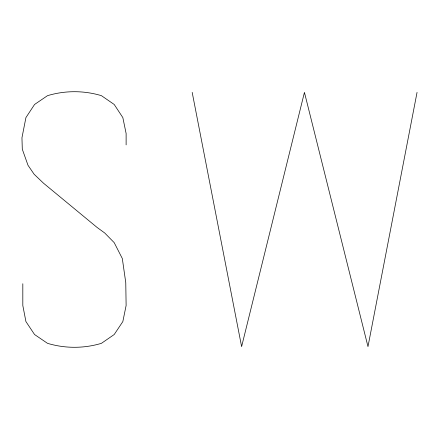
<?xml version="1.0" encoding="UTF-8"?>
<svg xmlns="http://www.w3.org/2000/svg" width="439" height="439" viewBox="0 0 439 439"><rect width="100%" height="100%" fill="white"/><g stroke="black" fill="none" stroke-linecap="round" stroke-linejoin="round"><path stroke-width="0.66" d="M417.05 92.382L367.981 346.618L304.441 92.382L241.609 346.618L192.189 92.382M126.119 144.886L126.119 133.489L122.838 117.597L114.2 104.471L101.414 95.664A93.754 93.754 0 0 0 47.516 95.664L34.56 104.471L25.923 117.597L21.95 137.808L22.296 149.205L27.997 165.267L34.132 174.25L43.543 183.228L97.096 227.446L104.696 232.972L114.2 242.646L122.316 258.533L125.773 282.716L126.119 305.511L122.838 321.573L114.2 334.529L101.414 343.336A93.754 93.754 0 0 1 47.516 343.336L34.56 334.529L25.923 321.573L22.817 305.511L22.817 283.748"/></g></svg>
